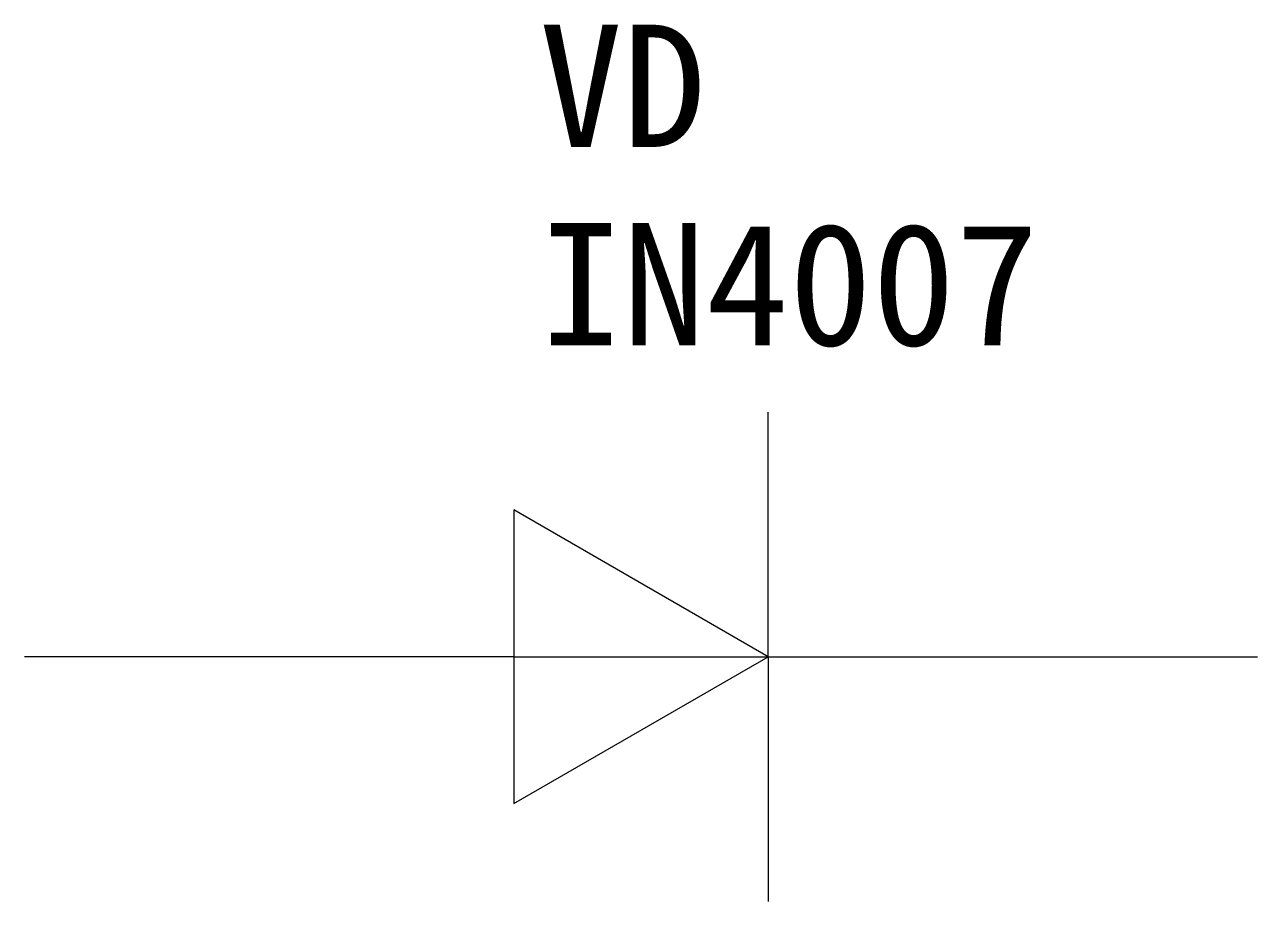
# Model space of a CAD drawing. Header units: millimetres. Extents: x 0 to 25.2, y -5 to 12.9.
import ezdxf

# ---------------------------------------------------------------- set-up
doc = ezdxf.new("R2010")
doc.units = ezdxf.units.MM
doc.styles.get("Standard").update_dxf_attribs({"font": ''})
doc.styles.get('Standard').set_extended_font_data('SimSun')

msp = doc.modelspace()

# ---------------------------------------------------------------- linework, layer by layer
for p, q in [((15.196, 0), (15.196, 5)), ((15.196, 0), (15.196, 5)), ((10, 0), (0, 0)), ((10, 0), (0, 0)), ((10, 0), (15.196, 0)), ((10, 0), (15.196, 0)), ((15.196, 0), (15.196, -5)), ((15.196, 0), (25.196, 0)), ((15.196, 0), (15.196, -5)), ((15.196, 0), (25.196, 0))]:
    msp.add_line(p, q)
msp.add_lwpolyline([(10, 3), (10, -3), (15.196, 0)], close=True)
msp.add_lwpolyline([(10, 3), (10, -3), (15.196, 0)], close=True)

# ---------------------------------------------------------------- texts
for tag, p, s in [('VD', (10.519, 10.417), 'VD1'), ('IN4007', (10.519, 6.362), 'IN4007')]:
    msp.add_attdef(tag, p, s, height=2.5)

doc.saveas('drawing.dxf')
